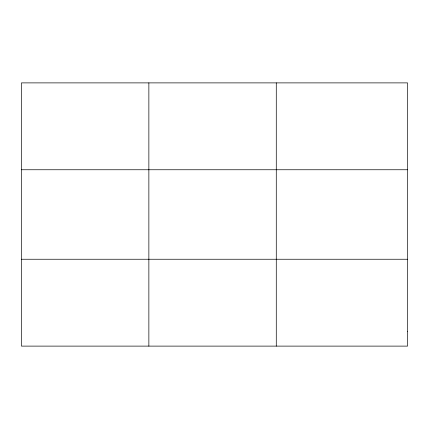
<?xml version="1.0" encoding="UTF-8"?>
<svg xmlns="http://www.w3.org/2000/svg" width="429" height="429" viewBox="0 0 429 429"><rect width="100%" height="100%" fill="white"/><g stroke="black" fill="none" stroke-linecap="round" stroke-linejoin="round"><path stroke-width="0.64" d="M148.863 82.888L148.863 346.112M276.276 82.888L276.276 346.112M21.45 169.755L407.55 169.755M21.45 259.245L407.55 259.245M407.55 331.633L407.55 346.112L21.45 346.112L21.45 82.888L407.55 82.888L407.55 331.633"/></g></svg>
